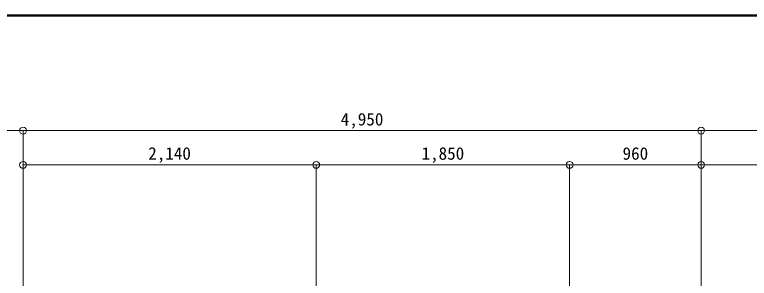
# Model space of a CAD drawing. Units: millimetres at full size, sheet at 1:50. Extents: x -9674 to 9699, y -6794 to 6791.
# Drawn here: x -3093 to 2269, y 4865 to 6791 of the extents above; entities that cross this region are included whole.
import ezdxf
from ezdxf.enums import TextEntityAlignment as Align

# ---------------------------------------------------------------- set-up
doc = ezdxf.new("R2010")
doc.units = ezdxf.units.MM
doc.header["$LTSCALE"] = 50
doc.header["$PDMODE"] = 32
doc.header["$PDSIZE"] = 50
doc.linetypes.add('CHAIN2', pattern=[12, 9, -1, 1, -1])
for name, color, linetype, lineweight in [('0-0_図面枠', 7, 'Continuous', 9), ('1-0_芯', 134, 'CHAIN2', 9), ('1-B_寸法', 134, 'Continuous', 9)]:
    doc.layers.add(name, color=color, linetype=linetype, lineweight=lineweight)
doc.styles.add('ＭＳ ゴシック', font='')
doc.styles.get('ＭＳ ゴシック').set_extended_font_data('MS Gothic')

msp = doc.modelspace()

# ---------------------------------------------------------------- linework, layer by layer
at = {"layer": '0-0_図面枠'}
for p, q in [((9697.16, 6789.66), (-9672.16, 6789.66)), ((9695.4, 6787.9), (-9670.4, 6787.9)), ((-9668.64, 6786.14), (9693.64, 6786.14)), ((9691.87, 6784.38), (-9666.87, 6784.38)), ((9690.11, 6782.61), (-9665.11, 6782.61)), ((9688.35, 6780.85), (-9663.35, 6780.85))]:
    msp.add_line(p, q, dxfattribs=at)
msp.add_lwpolyline([(9698.92, -6793.93), (9698.92, 6791.43), (-9673.92, 6791.43)], dxfattribs=at)
at = {"layer": '1-0_芯'}
for p, q in [((-3032.5, 4944.23), (-3032.5, -3525.77)), ((-892.5, 4944.23), (-892.5, -3525.77)), ((957.5, 4944.23), (957.5, 2484.23)), ((1917.5, 4944.23), (1917.5, -3525.77))]:
    msp.add_line(p, q, dxfattribs=at)
at = {"layer": '1-B_寸法'}
for p, q in [((-6752.5, 5944.23), (-3032.5, 5944.23)), ((-3032.5, 4944.23), (-3032.5, 5944.23)), ((-3032.5, 5944.23), (1917.5, 5944.23)), ((1917.5, 4944.23), (1917.5, 5944.23)), ((1917.5, 5944.23), (6747.5, 5944.23)), ((-3032.5, 5694.23), (-892.5, 5694.23)), ((-892.5, 4944.23), (-892.5, 5694.23)), ((-892.5, 5694.23), (957.5, 5694.23)), ((957.5, 4944.23), (957.5, 5694.23)), ((957.5, 5694.23), (1917.5, 5694.23)), ((1917.5, 5694.23), (3087.5, 5694.23))]:
    msp.add_line(p, q, dxfattribs=at)
for p in [(-3032.5, 5944.23), (1917.5, 5944.23), (-3032.5, 5694.23), (-892.5, 5694.23), (957.5, 5694.23), (1917.5, 5694.23)]:
    msp.add_point(p, dxfattribs=at)

# ---------------------------------------------------------------- texts
at = {"layer": '1-B_寸法', "style": 'ＭＳ ゴシック'}
for s, p in [('4,950', (-713.75, 5954.23)), ('2,140', (-2118.75, 5704.23)), ('1,850', (-123.75, 5704.23)), ('960', (1343.75, 5704.23))]:
    msp.add_text(s, height=91.64, dxfattribs=at).set_placement(p, align=Align.BOTTOM_LEFT)

doc.saveas('drawing.dxf')
